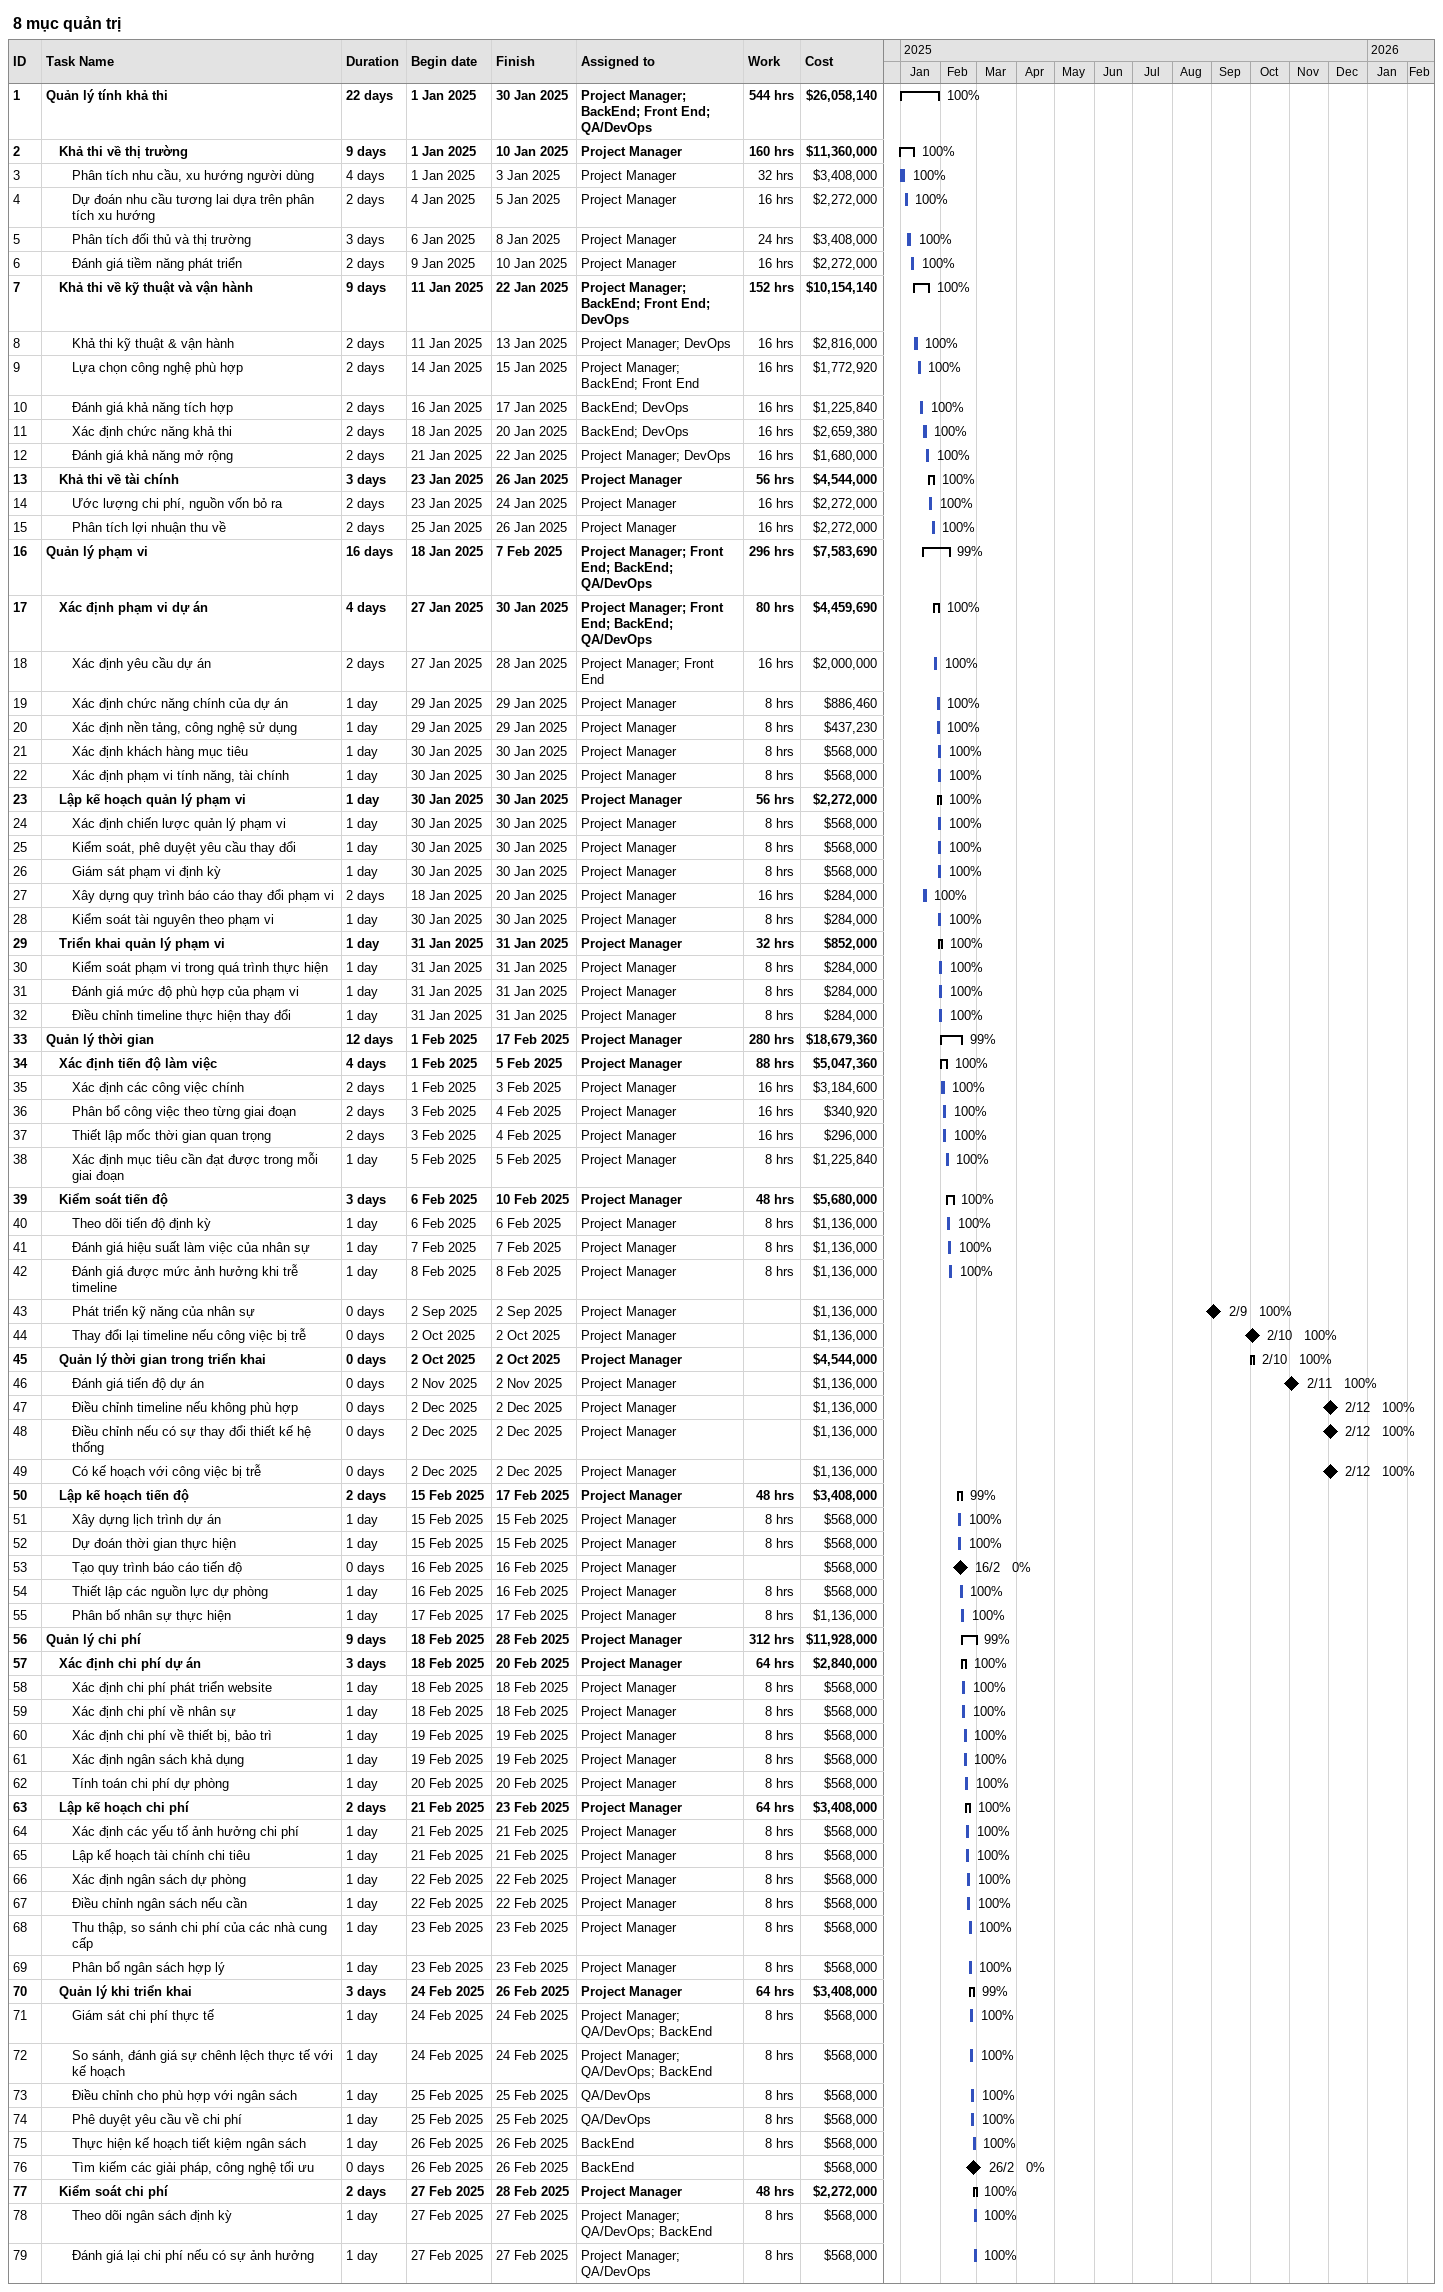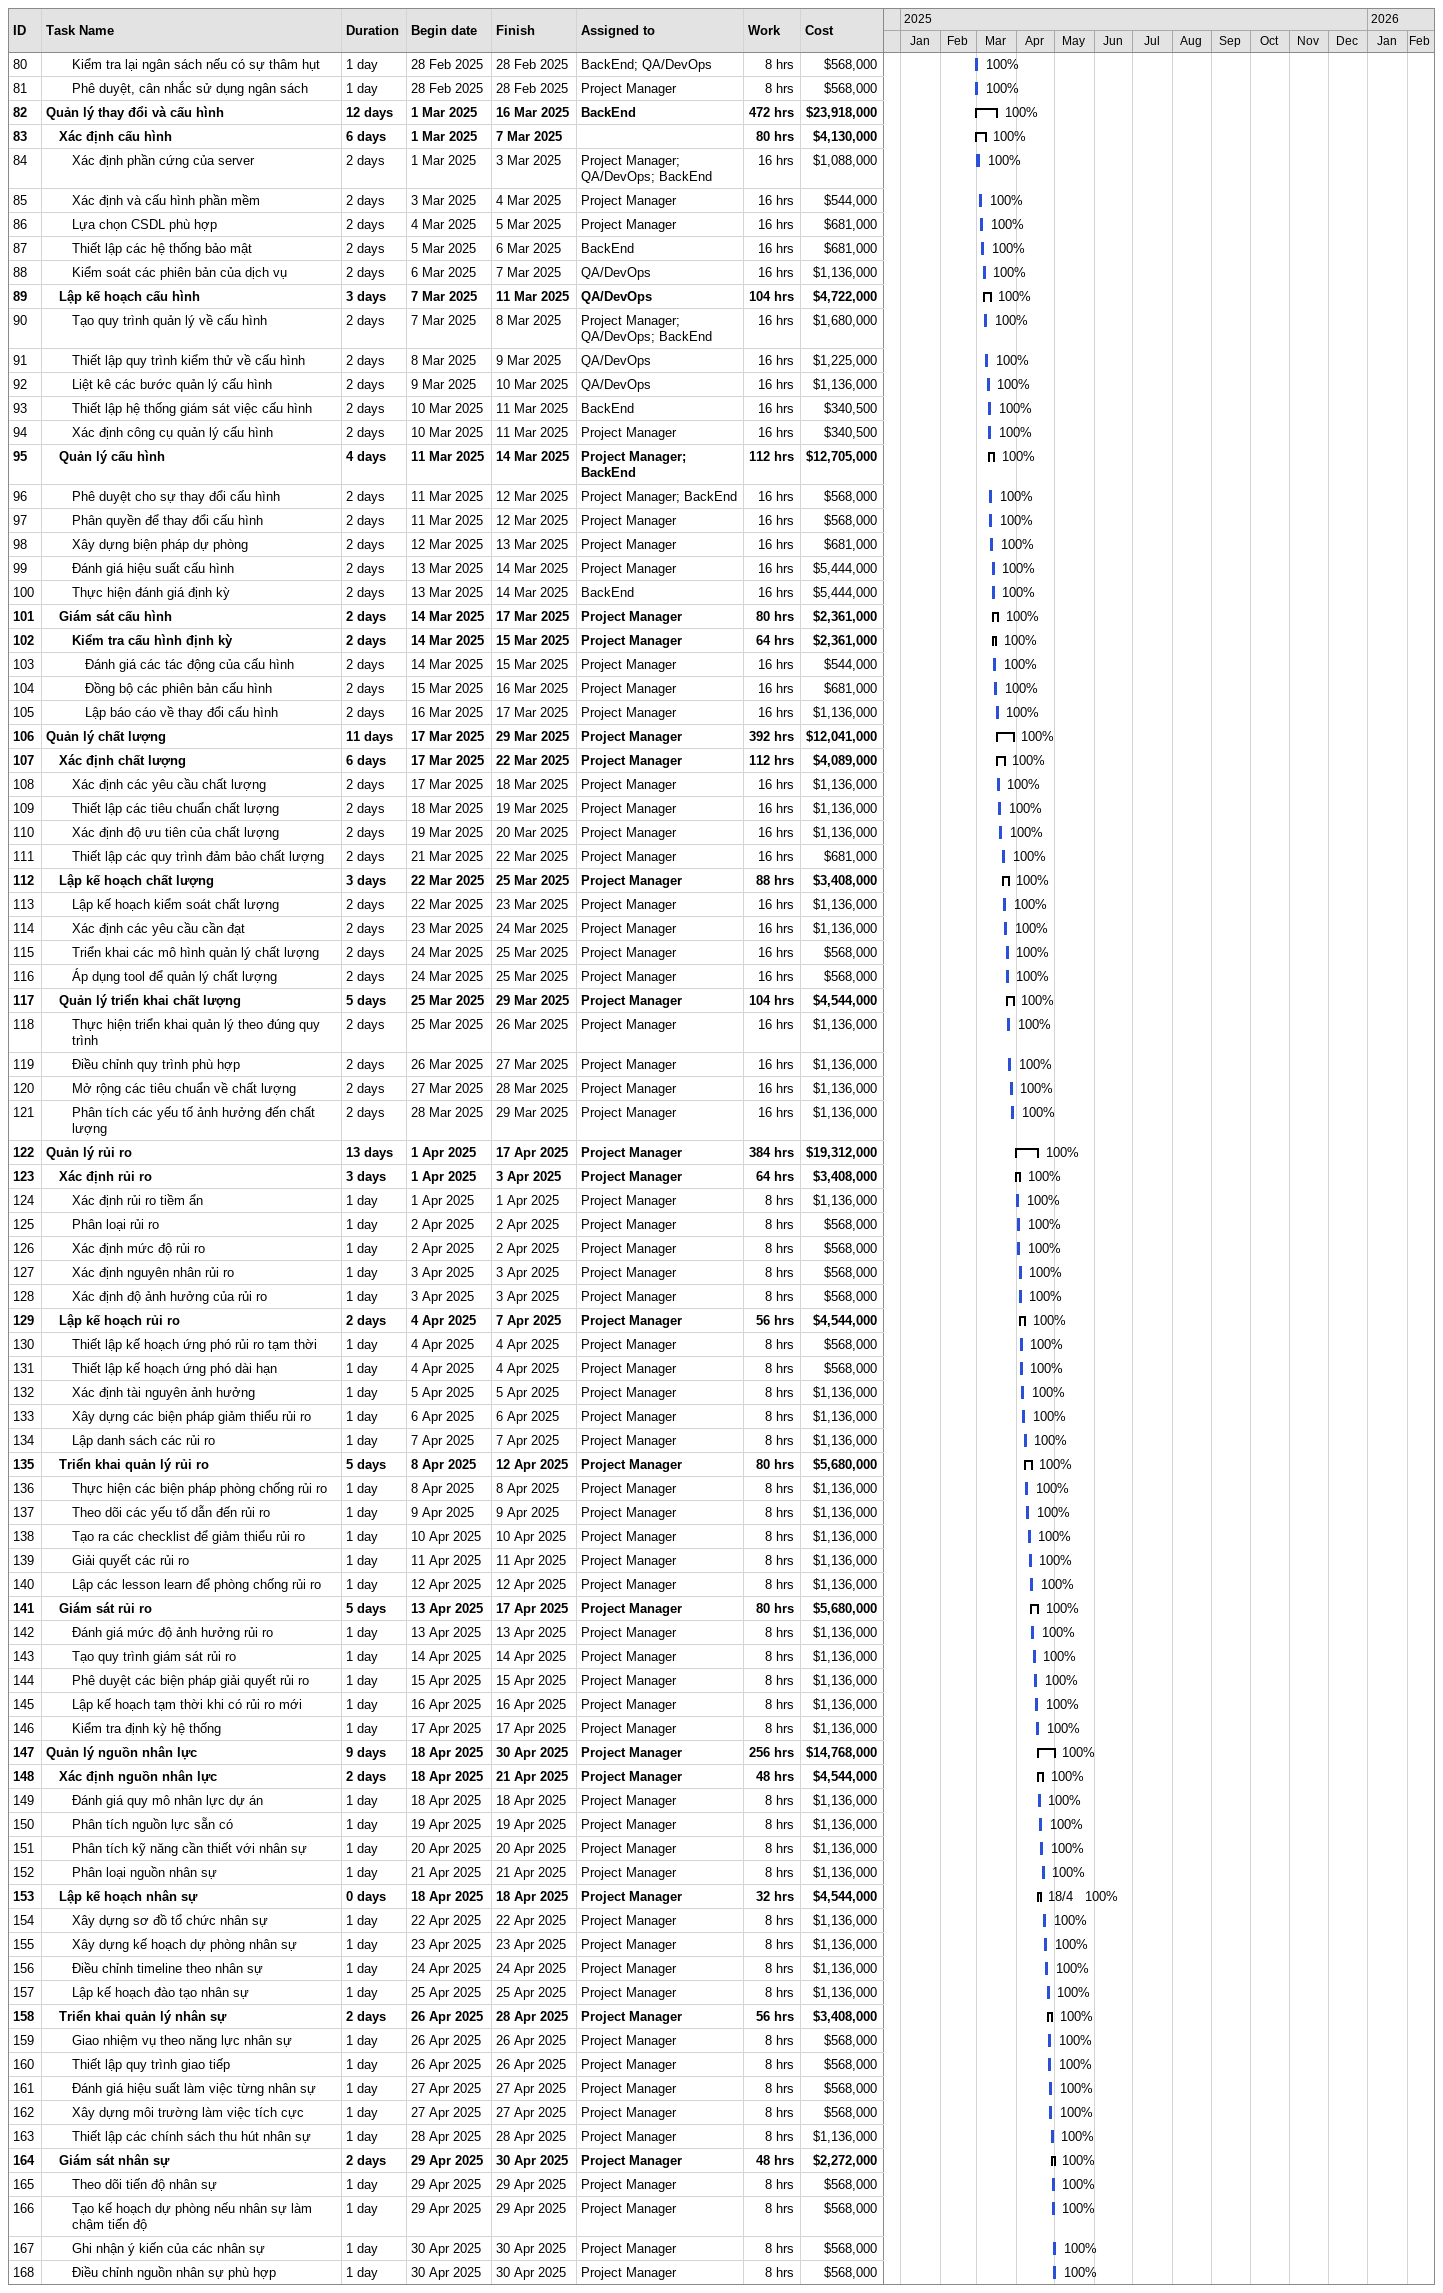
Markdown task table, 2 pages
8 mục quản trị

| ID | Level | Task | Duration | Start | Finish | Resources | % complete | Work (h) | Cost ($) |
|---|---|---|---|---|---|---|---|---|---|
| 1 | 1 | **Quản lý tính khả thi** | 22d | 2025-01-01 | 2025-01-30 | Project Manager; BackEnd; Front End; QA/DevOps | 100 | 544 | 26058140 |
| 2 | 2 | **Khả thi về thị trường** | 9d | 2025-01-01 | 2025-01-10 | Project Manager | 100 | 160 | 11360000 |
| 3 | 3 | Phân tích nhu cầu, xu hướng người dùng | 4d | 2025-01-01 | 2025-01-03 | Project Manager | 100 | 32 | 3408000 |
| 4 | 3 | Dự đoán nhu cầu tương lai dựa trên phân tích xu hướng | 2d | 2025-01-04 | 2025-01-05 | Project Manager | 100 | 16 | 2272000 |
| 5 | 3 | Phân tích đối thủ và thị trường | 3d | 2025-01-06 | 2025-01-08 | Project Manager | 100 | 24 | 3408000 |
| 6 | 3 | Đánh giá tiềm năng phát triển | 2d | 2025-01-09 | 2025-01-10 | Project Manager | 100 | 16 | 2272000 |
| 7 | 2 | **Khả thi về kỹ thuật và vận hành** | 9d | 2025-01-11 | 2025-01-22 | Project Manager; BackEnd; Front End; DevOps | 100 | 152 | 10154140 |
| 8 | 3 | Khả thi kỹ thuật & vận hành | 2d | 2025-01-11 | 2025-01-13 | Project Manager; DevOps | 100 | 16 | 2816000 |
| 9 | 3 | Lựa chọn công nghệ phù hợp | 2d | 2025-01-14 | 2025-01-15 | Project Manager; BackEnd; Front End | 100 | 16 | 1772920 |
| 10 | 3 | Đánh giá khả năng tích hợp | 2d | 2025-01-16 | 2025-01-17 | BackEnd; DevOps | 100 | 16 | 1225840 |
| 11 | 3 | Xác định chức năng khả thi | 2d | 2025-01-18 | 2025-01-20 | BackEnd; DevOps | 100 | 16 | 2659380 |
| 12 | 3 | Đánh giá khả năng mở rộng | 2d | 2025-01-21 | 2025-01-22 | Project Manager; DevOps | 100 | 16 | 1680000 |
| 13 | 2 | **Khả thi về tài chính** | 3d | 2025-01-23 | 2025-01-26 | Project Manager | 100 | 56 | 4544000 |
| 14 | 3 | Ước lượng chi phí, nguồn vốn bỏ ra | 2d | 2025-01-23 | 2025-01-24 | Project Manager | 100 | 16 | 2272000 |
| 15 | 3 | Phân tích lợi nhuận thu về | 2d | 2025-01-25 | 2025-01-26 | Project Manager | 100 | 16 | 2272000 |
| 16 | 1 | **Quản lý phạm vi** | 16d | 2025-01-18 | 2025-02-07 | Project Manager; Front End; BackEnd; QA/DevOps | 99 | 296 | 7583690 |
| 17 | 2 | **Xác định phạm vi dự án** | 4d | 2025-01-27 | 2025-01-30 | Project Manager; Front End; BackEnd; QA/DevOps | 100 | 80 | 4459690 |
| 18 | 3 | Xác định yêu cầu dự án | 2d | 2025-01-27 | 2025-01-28 | Project Manager; Front End | 100 | 16 | 2000000 |
| 19 | 3 | Xác định chức năng chính của dự án | 1d | 2025-01-29 | 2025-01-29 | Project Manager | 100 | 8 | 886460 |
| 20 | 3 | Xác định nền tảng, công nghệ sử dụng | 1d | 2025-01-29 | 2025-01-29 | Project Manager | 100 | 8 | 437230 |
| 21 | 3 | Xác định khách hàng mục tiêu | 1d | 2025-01-30 | 2025-01-30 | Project Manager | 100 | 8 | 568000 |
| 22 | 3 | Xác định phạm vi tính năng, tài chính | 1d | 2025-01-30 | 2025-01-30 | Project Manager | 100 | 8 | 568000 |
| 23 | 2 | **Lập kế hoạch quản lý phạm vi** | 1d | 2025-01-30 | 2025-01-30 | Project Manager | 100 | 56 | 2272000 |
| 24 | 3 | Xác định chiến lược quản lý phạm vi | 1d | 2025-01-30 | 2025-01-30 | Project Manager | 100 | 8 | 568000 |
| 25 | 3 | Kiểm soát, phê duyệt yêu cầu thay đổi | 1d | 2025-01-30 | 2025-01-30 | Project Manager | 100 | 8 | 568000 |
| 26 | 3 | Giám sát phạm vi định kỳ | 1d | 2025-01-30 | 2025-01-30 | Project Manager | 100 | 8 | 568000 |
| 27 | 3 | Xây dựng quy trình báo cáo thay đổi phạm vi | 2d | 2025-01-18 | 2025-01-20 | Project Manager | 100 | 16 | 284000 |
| 28 | 3 | Kiểm soát tài nguyên theo phạm vi | 1d | 2025-01-30 | 2025-01-30 | Project Manager | 100 | 8 | 284000 |
| 29 | 2 | **Triển khai quản lý phạm vi** | 1d | 2025-01-31 | 2025-01-31 | Project Manager | 100 | 32 | 852000 |
| 30 | 3 | Kiểm soát phạm vi trong quá trình thực hiện | 1d | 2025-01-31 | 2025-01-31 | Project Manager | 100 | 8 | 284000 |
| 31 | 3 | Đánh giá mức độ phù hợp của phạm vi | 1d | 2025-01-31 | 2025-01-31 | Project Manager | 100 | 8 | 284000 |
| 32 | 3 | Điều chỉnh timeline thực hiện thay đổi | 1d | 2025-01-31 | 2025-01-31 | Project Manager | 100 | 8 | 284000 |
| 33 | 1 | **Quản lý thời gian** | 12d | 2025-02-01 | 2025-02-17 | Project Manager | 99 | 280 | 18679360 |
| 34 | 2 | **Xác định tiến độ làm việc** | 4d | 2025-02-01 | 2025-02-05 | Project Manager | 100 | 88 | 5047360 |
| 35 | 3 | Xác định các công việc chính | 2d | 2025-02-01 | 2025-02-03 | Project Manager | 100 | 16 | 3184600 |
| 36 | 3 | Phân bổ công việc theo từng giai đoạn | 2d | 2025-02-03 | 2025-02-04 | Project Manager | 100 | 16 | 340920 |
| 37 | 3 | Thiết lập mốc thời gian quan trọng | 2d | 2025-02-03 | 2025-02-04 | Project Manager | 100 | 16 | 296000 |
| 38 | 3 | Xác định mục tiêu cần đạt được trong mỗi giai đoạn | 1d | 2025-02-05 | 2025-02-05 | Project Manager | 100 | 8 | 1225840 |
| 39 | 2 | **Kiểm soát tiến độ** | 3d | 2025-02-06 | 2025-02-10 | Project Manager | 100 | 48 | 5680000 |
| 40 | 3 | Theo dõi tiến độ định kỳ | 1d | 2025-02-06 | 2025-02-06 | Project Manager | 100 | 8 | 1136000 |
| 41 | 3 | Đánh giá hiệu suất làm việc của nhân sự | 1d | 2025-02-07 | 2025-02-07 | Project Manager | 100 | 8 | 1136000 |
| 42 | 3 | Đánh giá được mức ảnh hưởng khi trễ timeline | 1d | 2025-02-08 | 2025-02-08 | Project Manager | 100 | 8 | 1136000 |
| 43 | 3 | Phát triển kỹ năng của nhân sự | 0d | 2025-09-02 | 2025-09-02 | Project Manager | 100 |  | 1136000 |
| 44 | 3 | Thay đổi lại timeline nếu công việc bị trễ | 0d | 2025-10-02 | 2025-10-02 | Project Manager | 100 |  | 1136000 |
| 45 | 2 | **Quản lý thời gian trong triển khai** | 0d | 2025-10-02 | 2025-10-02 | Project Manager | 100 |  | 4544000 |
| 46 | 3 | Đánh giá tiến độ dự án | 0d | 2025-11-02 | 2025-11-02 | Project Manager | 100 |  | 1136000 |
| 47 | 3 | Điều chỉnh timeline nếu không phù hợp | 0d | 2025-12-02 | 2025-12-02 | Project Manager | 100 |  | 1136000 |
| 48 | 3 | Điều chỉnh nếu có sự thay đổi thiết kế hệ thống | 0d | 2025-12-02 | 2025-12-02 | Project Manager | 100 |  | 1136000 |
| 49 | 3 | Có kế hoạch với công việc bị trễ | 0d | 2025-12-02 | 2025-12-02 | Project Manager | 100 |  | 1136000 |
| 50 | 2 | **Lập kế hoạch tiến độ** | 2d | 2025-02-15 | 2025-02-17 | Project Manager | 99 | 48 | 3408000 |
| 51 | 3 | Xây dựng lịch trình dự án | 1d | 2025-02-15 | 2025-02-15 | Project Manager | 100 | 8 | 568000 |
| 52 | 3 | Dự đoán thời gian thực hiện | 1d | 2025-02-15 | 2025-02-15 | Project Manager | 100 | 8 | 568000 |
| 53 | 3 | Tạo quy trình báo cáo tiến độ | 0d | 2025-02-16 | 2025-02-16 | Project Manager | 0 |  | 568000 |
| 54 | 3 | Thiết lập các nguồn lực dự phòng | 1d | 2025-02-16 | 2025-02-16 | Project Manager | 100 | 8 | 568000 |
| 55 | 3 | Phân bố nhân sự thực hiện | 1d | 2025-02-17 | 2025-02-17 | Project Manager | 100 | 8 | 1136000 |
| 56 | 1 | **Quản lý chi phí** | 9d | 2025-02-18 | 2025-02-28 | Project Manager | 99 | 312 | 11928000 |
| 57 | 2 | **Xác định chi phí dự án** | 3d | 2025-02-18 | 2025-02-20 | Project Manager | 100 | 64 | 2840000 |
| 58 | 3 | Xác định chi phí phát triển website | 1d | 2025-02-18 | 2025-02-18 | Project Manager | 100 | 8 | 568000 |
| 59 | 3 | Xác định chi phí về nhân sự | 1d | 2025-02-18 | 2025-02-18 | Project Manager | 100 | 8 | 568000 |
| 60 | 3 | Xác định chi phí về thiết bị, bảo trì | 1d | 2025-02-19 | 2025-02-19 | Project Manager | 100 | 8 | 568000 |
| 61 | 3 | Xác định ngân sách khả dụng | 1d | 2025-02-19 | 2025-02-19 | Project Manager | 100 | 8 | 568000 |
| 62 | 3 | Tính toán chi phí dự phòng | 1d | 2025-02-20 | 2025-02-20 | Project Manager | 100 | 8 | 568000 |
| 63 | 2 | **Lập kế hoạch chi phí** | 2d | 2025-02-21 | 2025-02-23 | Project Manager | 100 | 64 | 3408000 |
| 64 | 3 | Xác định các yếu tố ảnh hưởng chi phí | 1d | 2025-02-21 | 2025-02-21 | Project Manager | 100 | 8 | 568000 |
| 65 | 3 | Lập kế hoạch tài chính chi tiêu | 1d | 2025-02-21 | 2025-02-21 | Project Manager | 100 | 8 | 568000 |
| 66 | 3 | Xác định ngân sách dự phòng | 1d | 2025-02-22 | 2025-02-22 | Project Manager | 100 | 8 | 568000 |
| 67 | 3 | Điều chỉnh ngân sách nếu cần | 1d | 2025-02-22 | 2025-02-22 | Project Manager | 100 | 8 | 568000 |
| 68 | 3 | Thu thập, so sánh chi phí của các nhà cung cấp | 1d | 2025-02-23 | 2025-02-23 | Project Manager | 100 | 8 | 568000 |
| 69 | 3 | Phân bổ ngân sách hợp lý | 1d | 2025-02-23 | 2025-02-23 | Project Manager | 100 | 8 | 568000 |
| 70 | 2 | **Quản lý khi triển khai** | 3d | 2025-02-24 | 2025-02-26 | Project Manager | 99 | 64 | 3408000 |
| 71 | 3 | Giám sát chi phí thực tế | 1d | 2025-02-24 | 2025-02-24 | Project Manager; QA/DevOps; BackEnd | 100 | 8 | 568000 |
| 72 | 3 | So sánh, đánh giá sự chênh lệch thực tế với kế hoạch | 1d | 2025-02-24 | 2025-02-24 | Project Manager; QA/DevOps; BackEnd | 100 | 8 | 568000 |
| 73 | 3 | Điều chỉnh cho phù hợp với ngân sách | 1d | 2025-02-25 | 2025-02-25 | QA/DevOps | 100 | 8 | 568000 |
| 74 | 3 | Phê duyệt yêu cầu về chi phí | 1d | 2025-02-25 | 2025-02-25 | QA/DevOps | 100 | 8 | 568000 |
| 75 | 3 | Thực hiện kế hoạch tiết kiệm ngân sách | 1d | 2025-02-26 | 2025-02-26 | BackEnd | 100 | 8 | 568000 |
| 76 | 3 | Tìm kiếm các giải pháp, công nghệ tối ưu | 0d | 2025-02-26 | 2025-02-26 | BackEnd | 0 |  | 568000 |
| 77 | 2 | **Kiểm soát chi phí** | 2d | 2025-02-27 | 2025-02-28 | Project Manager | 100 | 48 | 2272000 |
| 78 | 3 | Theo dõi ngân sách định kỳ | 1d | 2025-02-27 | 2025-02-27 | Project Manager; QA/DevOps; BackEnd | 100 | 8 | 568000 |
| 79 | 3 | Đánh giá lại chi phí nếu có sự ảnh hưởng | 1d | 2025-02-27 | 2025-02-27 | Project Manager; QA/DevOps | 100 | 8 | 568000 |
| 80 | 3 | Kiểm tra lại ngân sách nếu có sự thâm hụt | 1d | 2025-02-28 | 2025-02-28 | BackEnd; QA/DevOps | 100 | 8 | 568000 |
| 81 | 3 | Phê duyệt, cân nhắc sử dụng ngân sách | 1d | 2025-02-28 | 2025-02-28 | Project Manager | 100 | 8 | 568000 |
| 82 | 1 | **Quản lý thay đổi và cấu hình** | 12d | 2025-03-01 | 2025-03-16 | BackEnd | 100 | 472 | 23918000 |
| 83 | 2 | **Xác định cấu hình** | 6d | 2025-03-01 | 2025-03-07 |  | 100 | 80 | 4130000 |
| 84 | 3 | Xác định phần cứng của server | 2d | 2025-03-01 | 2025-03-03 | Project Manager; QA/DevOps; BackEnd | 100 | 16 | 1088000 |
| 85 | 3 | Xác định và cấu hình phần mềm | 2d | 2025-03-03 | 2025-03-04 | Project Manager | 100 | 16 | 544000 |
| 86 | 3 | Lựa chọn CSDL phù hợp | 2d | 2025-03-04 | 2025-03-05 | Project Manager | 100 | 16 | 681000 |
| 87 | 3 | Thiết lập các hệ thống bảo mật | 2d | 2025-03-05 | 2025-03-06 | BackEnd | 100 | 16 | 681000 |
| 88 | 3 | Kiểm soát các phiên bản của dịch vụ | 2d | 2025-03-06 | 2025-03-07 | QA/DevOps | 100 | 16 | 1136000 |
| 89 | 2 | **Lập kế hoạch cấu hình** | 3d | 2025-03-07 | 2025-03-11 | QA/DevOps | 100 | 104 | 4722000 |
| 90 | 3 | Tạo quy trình quản lý về cấu hình | 2d | 2025-03-07 | 2025-03-08 | Project Manager; QA/DevOps; BackEnd | 100 | 16 | 1680000 |
| 91 | 3 | Thiết lập quy trình kiểm thử về cấu hình | 2d | 2025-03-08 | 2025-03-09 | QA/DevOps | 100 | 16 | 1225000 |
| 92 | 3 | Liệt kê các bước quản lý cấu hình | 2d | 2025-03-09 | 2025-03-10 | QA/DevOps | 100 | 16 | 1136000 |
| 93 | 3 | Thiết lập hệ thống giám sát việc cấu hình | 2d | 2025-03-10 | 2025-03-11 | BackEnd | 100 | 16 | 340500 |
| 94 | 3 | Xác định công cụ quản lý cấu hình | 2d | 2025-03-10 | 2025-03-11 | Project Manager | 100 | 16 | 340500 |
| 95 | 2 | **Quản lý cấu hình** | 4d | 2025-03-11 | 2025-03-14 | Project Manager; BackEnd | 100 | 112 | 12705000 |
| 96 | 3 | Phê duyệt cho sự thay đổi cấu hình | 2d | 2025-03-11 | 2025-03-12 | Project Manager; BackEnd | 100 | 16 | 568000 |
| 97 | 3 | Phân quyền để thay đổi cấu hình | 2d | 2025-03-11 | 2025-03-12 | Project Manager | 100 | 16 | 568000 |
| 98 | 3 | Xây dựng biện pháp dự phòng | 2d | 2025-03-12 | 2025-03-13 | Project Manager | 100 | 16 | 681000 |
| 99 | 3 | Đánh giá hiệu suất cấu hình | 2d | 2025-03-13 | 2025-03-14 | Project Manager | 100 | 16 | 5444000 |
| 100 | 3 | Thực hiện đánh giá định kỳ | 2d | 2025-03-13 | 2025-03-14 | BackEnd | 100 | 16 | 5444000 |
| 101 | 2 | **Giám sát cấu hình** | 2d | 2025-03-14 | 2025-03-17 | Project Manager | 100 | 80 | 2361000 |
| 102 | 3 | **Kiểm tra cấu hình định kỳ** | 2d | 2025-03-14 | 2025-03-15 | Project Manager | 100 | 64 | 2361000 |
| 103 | 4 | Đánh giá các tác động của cấu hình | 2d | 2025-03-14 | 2025-03-15 | Project Manager | 100 | 16 | 544000 |
| 104 | 4 | Đồng bộ các phiên bản cấu hình | 2d | 2025-03-15 | 2025-03-16 | Project Manager | 100 | 16 | 681000 |
| 105 | 4 | Lập báo cáo về thay đổi cấu hình | 2d | 2025-03-16 | 2025-03-17 | Project Manager | 100 | 16 | 1136000 |
| 106 | 1 | **Quản lý chất lượng** | 11d | 2025-03-17 | 2025-03-29 | Project Manager | 100 | 392 | 12041000 |
| 107 | 2 | **Xác định chất lượng** | 6d | 2025-03-17 | 2025-03-22 | Project Manager | 100 | 112 | 4089000 |
| 108 | 3 | Xác định các yêu cầu chất lượng | 2d | 2025-03-17 | 2025-03-18 | Project Manager | 100 | 16 | 1136000 |
| 109 | 3 | Thiết lập các tiêu chuẩn chất lượng | 2d | 2025-03-18 | 2025-03-19 | Project Manager | 100 | 16 | 1136000 |
| 110 | 3 | Xác định độ ưu tiên của chất lượng | 2d | 2025-03-19 | 2025-03-20 | Project Manager | 100 | 16 | 1136000 |
| 111 | 3 | Thiết lập các quy trình đảm bảo chất lượng | 2d | 2025-03-21 | 2025-03-22 | Project Manager | 100 | 16 | 681000 |
| 112 | 2 | **Lập kế hoạch chất lượng** | 3d | 2025-03-22 | 2025-03-25 | Project Manager | 100 | 88 | 3408000 |
| 113 | 3 | Lập kế hoạch kiểm soát chất lượng | 2d | 2025-03-22 | 2025-03-23 | Project Manager | 100 | 16 | 1136000 |
| 114 | 3 | Xác định các yêu cầu cần đạt | 2d | 2025-03-23 | 2025-03-24 | Project Manager | 100 | 16 | 1136000 |
| 115 | 3 | Triển khai các mô hình quản lý chất lượng | 2d | 2025-03-24 | 2025-03-25 | Project Manager | 100 | 16 | 568000 |
| 116 | 3 | Áp dụng tool để quản lý chất lượng | 2d | 2025-03-24 | 2025-03-25 | Project Manager | 100 | 16 | 568000 |
| 117 | 2 | **Quản lý triển khai chất lượng** | 5d | 2025-03-25 | 2025-03-29 | Project Manager | 100 | 104 | 4544000 |
| 118 | 3 | Thực hiện triển khai quản lý theo đúng quy trình | 2d | 2025-03-25 | 2025-03-26 | Project Manager | 100 | 16 | 1136000 |
| 119 | 3 | Điều chỉnh quy trình phù hợp | 2d | 2025-03-26 | 2025-03-27 | Project Manager | 100 | 16 | 1136000 |
| 120 | 3 | Mở rộng các tiêu chuẩn về chất lượng | 2d | 2025-03-27 | 2025-03-28 | Project Manager | 100 | 16 | 1136000 |
| 121 | 3 | Phân tích các yếu tố ảnh hưởng đến chất lượng | 2d | 2025-03-28 | 2025-03-29 | Project Manager | 100 | 16 | 1136000 |
| 122 | 1 | **Quản lý rủi ro** | 13d | 2025-04-01 | 2025-04-17 | Project Manager | 100 | 384 | 19312000 |
| 123 | 2 | **Xác định rủi ro** | 3d | 2025-04-01 | 2025-04-03 | Project Manager | 100 | 64 | 3408000 |
| 124 | 3 | Xác định rủi ro tiềm ẩn | 1d | 2025-04-01 | 2025-04-01 | Project Manager | 100 | 8 | 1136000 |
| 125 | 3 | Phân loại rủi ro | 1d | 2025-04-02 | 2025-04-02 | Project Manager | 100 | 8 | 568000 |
| 126 | 3 | Xác định mức độ rủi ro | 1d | 2025-04-02 | 2025-04-02 | Project Manager | 100 | 8 | 568000 |
| 127 | 3 | Xác định nguyên nhân rủi ro | 1d | 2025-04-03 | 2025-04-03 | Project Manager | 100 | 8 | 568000 |
| 128 | 3 | Xác định độ ảnh hưởng của rủi ro | 1d | 2025-04-03 | 2025-04-03 | Project Manager | 100 | 8 | 568000 |
| 129 | 2 | **Lập kế hoạch rủi ro** | 2d | 2025-04-04 | 2025-04-07 | Project Manager | 100 | 56 | 4544000 |
| 130 | 3 | Thiết lập kế hoạch ứng phó rủi ro tạm thời | 1d | 2025-04-04 | 2025-04-04 | Project Manager | 100 | 8 | 568000 |
| 131 | 3 | Thiết lập kế hoạch ứng phó dài hạn | 1d | 2025-04-04 | 2025-04-04 | Project Manager | 100 | 8 | 568000 |
| 132 | 3 | Xác định tài nguyên ảnh hưởng | 1d | 2025-04-05 | 2025-04-05 | Project Manager | 100 | 8 | 1136000 |
| 133 | 3 | Xây dựng các biện pháp giảm thiểu rủi ro | 1d | 2025-04-06 | 2025-04-06 | Project Manager | 100 | 8 | 1136000 |
| 134 | 3 | Lập danh sách các rủi ro | 1d | 2025-04-07 | 2025-04-07 | Project Manager | 100 | 8 | 1136000 |
| 135 | 2 | **Triển khai quản lý rủi ro** | 5d | 2025-04-08 | 2025-04-12 | Project Manager | 100 | 80 | 5680000 |
| 136 | 3 | Thực hiện các biện pháp phòng chống rủi ro | 1d | 2025-04-08 | 2025-04-08 | Project Manager | 100 | 8 | 1136000 |
| 137 | 3 | Theo dõi các yếu tố dẫn đến rủi ro | 1d | 2025-04-09 | 2025-04-09 | Project Manager | 100 | 8 | 1136000 |
| 138 | 3 | Tạo ra các checklist để giảm thiểu rủi ro | 1d | 2025-04-10 | 2025-04-10 | Project Manager | 100 | 8 | 1136000 |
| 139 | 3 | Giải quyết các rủi ro | 1d | 2025-04-11 | 2025-04-11 | Project Manager | 100 | 8 | 1136000 |
| 140 | 3 | Lập các lesson learn để phòng chống rủi ro | 1d | 2025-04-12 | 2025-04-12 | Project Manager | 100 | 8 | 1136000 |
| 141 | 2 | **Giám sát rủi ro** | 5d | 2025-04-13 | 2025-04-17 | Project Manager | 100 | 80 | 5680000 |
| 142 | 3 | Đánh giá mức độ ảnh hưởng rủi ro | 1d | 2025-04-13 | 2025-04-13 | Project Manager | 100 | 8 | 1136000 |
| 143 | 3 | Tạo quy trình giám sát rủi ro | 1d | 2025-04-14 | 2025-04-14 | Project Manager | 100 | 8 | 1136000 |
| 144 | 3 | Phê duyệt các biện pháp giải quyết rủi ro | 1d | 2025-04-15 | 2025-04-15 | Project Manager | 100 | 8 | 1136000 |
| 145 | 3 | Lập kế hoạch tạm thời khi có rủi ro mới | 1d | 2025-04-16 | 2025-04-16 | Project Manager | 100 | 8 | 1136000 |
| 146 | 3 | Kiểm tra định kỳ hệ thống | 1d | 2025-04-17 | 2025-04-17 | Project Manager | 100 | 8 | 1136000 |
| 147 | 1 | **Quản lý nguồn nhân lực** | 9d | 2025-04-18 | 2025-04-30 | Project Manager | 100 | 256 | 14768000 |
| 148 | 2 | **Xác định nguồn nhân lực** | 2d | 2025-04-18 | 2025-04-21 | Project Manager | 100 | 48 | 4544000 |
| 149 | 3 | Đánh giá quy mô nhân lực dự án | 1d | 2025-04-18 | 2025-04-18 | Project Manager | 100 | 8 | 1136000 |
| 150 | 3 | Phân tích nguồn lực sẵn có | 1d | 2025-04-19 | 2025-04-19 | Project Manager | 100 | 8 | 1136000 |
| 151 | 3 | Phân tích kỹ năng cần thiết với nhân sự | 1d | 2025-04-20 | 2025-04-20 | Project Manager | 100 | 8 | 1136000 |
| 152 | 3 | Phân loại nguồn nhân sự | 1d | 2025-04-21 | 2025-04-21 | Project Manager | 100 | 8 | 1136000 |
| 153 | 2 | **Lập kế hoạch nhân sự** | 0d | 2025-04-18 | 2025-04-18 | Project Manager | 100 | 32 | 4544000 |
| 154 | 3 | Xây dựng sơ đồ tổ chức nhân sự | 1d | 2025-04-22 | 2025-04-22 | Project Manager | 100 | 8 | 1136000 |
| 155 | 3 | Xây dựng kế hoạch dự phòng nhân sự | 1d | 2025-04-23 | 2025-04-23 | Project Manager | 100 | 8 | 1136000 |
| 156 | 3 | Điều chỉnh timeline theo nhân sự | 1d | 2025-04-24 | 2025-04-24 | Project Manager | 100 | 8 | 1136000 |
| 157 | 3 | Lập kế hoạch đào tạo nhân sự | 1d | 2025-04-25 | 2025-04-25 | Project Manager | 100 | 8 | 1136000 |
| 158 | 2 | **Triển khai quản lý nhân sự** | 2d | 2025-04-26 | 2025-04-28 | Project Manager | 100 | 56 | 3408000 |
| 159 | 3 | Giao nhiệm vụ theo năng lực nhân sự | 1d | 2025-04-26 | 2025-04-26 | Project Manager | 100 | 8 | 568000 |
| 160 | 3 | Thiết lập quy trình giao tiếp | 1d | 2025-04-26 | 2025-04-26 | Project Manager | 100 | 8 | 568000 |
| 161 | 3 | Đánh giá hiệu suất làm việc từng nhân sự | 1d | 2025-04-27 | 2025-04-27 | Project Manager | 100 | 8 | 568000 |
| 162 | 3 | Xây dựng môi trường làm việc tích cực | 1d | 2025-04-27 | 2025-04-27 | Project Manager | 100 | 8 | 568000 |
| 163 | 3 | Thiết lập các chính sách thu hút nhân sự | 1d | 2025-04-28 | 2025-04-28 | Project Manager | 100 | 8 | 1136000 |
| 164 | 2 | **Giám sát nhân sự** | 2d | 2025-04-29 | 2025-04-30 | Project Manager | 100 | 48 | 2272000 |
| 165 | 3 | Theo dõi tiến độ nhân sự | 1d | 2025-04-29 | 2025-04-29 | Project Manager | 100 | 8 | 568000 |
| 166 | 3 | Tạo kế hoạch dự phòng nếu nhân sự làm chậm tiến độ | 1d | 2025-04-29 | 2025-04-29 | Project Manager | 100 | 8 | 568000 |
| 167 | 3 | Ghi nhận ý kiến của các nhân sự | 1d | 2025-04-30 | 2025-04-30 | Project Manager | 100 | 8 | 568000 |
| 168 | 3 | Điều chỉnh nguồn nhân sự phù hợp | 1d | 2025-04-30 | 2025-04-30 | Project Manager | 100 | 8 | 568000 |
